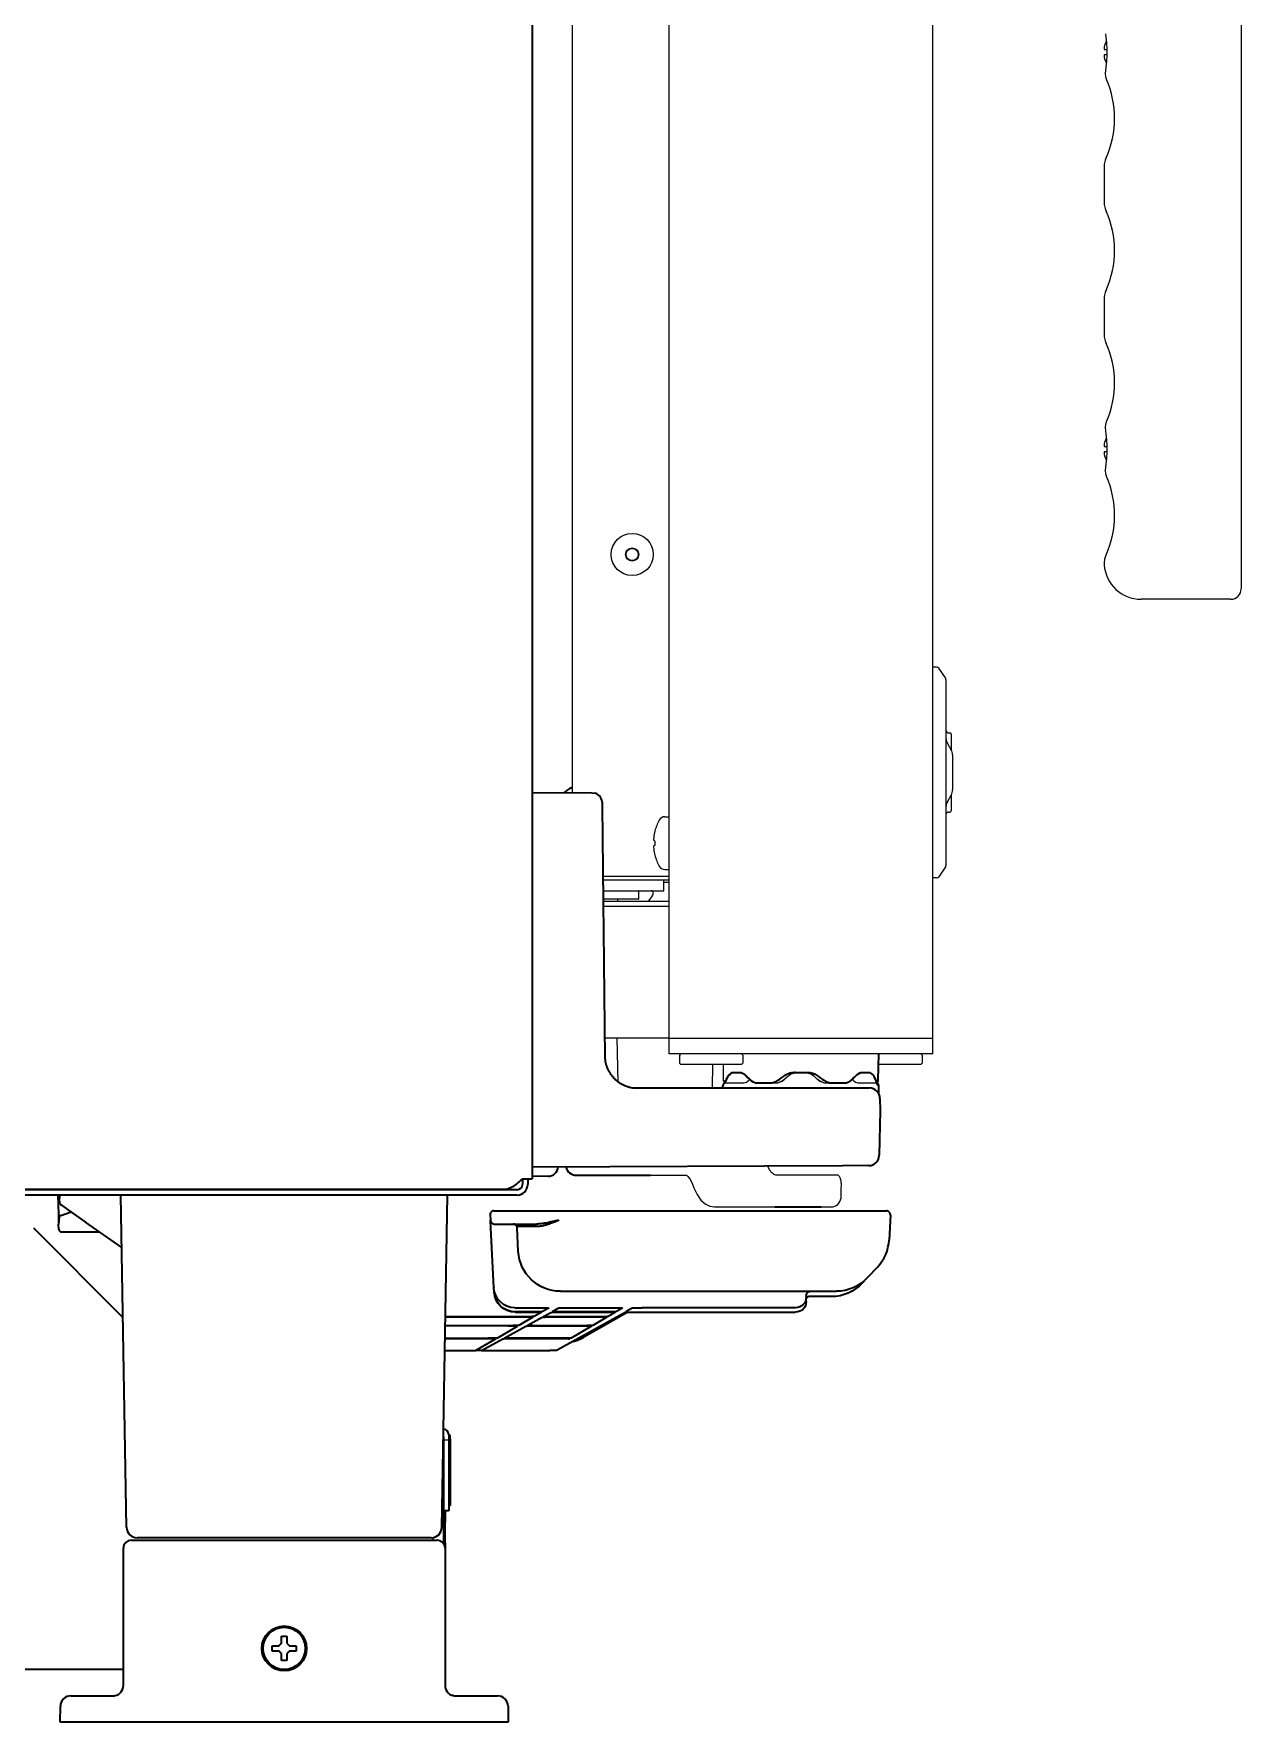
# Model space of a CAD drawing. Extents: x 5997 to 10491, y -672 to 3220.
# Drawn here: x 10261.8 to 10490.8, y 1270.8 to 1591.1 of the extents above; entities that cross this region are included whole.
import ezdxf

# ---------------------------------------------------------------- set-up
doc = ezdxf.new("R2010")
doc.units = 0
doc.header["$LTSCALE"] = 5
doc.layers.get('0').update_dxf_attribs({"linetype": 'CONTINUOUS', "lineweight": 0})
doc.layers.add('1', color=7, linetype='CONTINUOUS', true_color=0xffffff)
doc.layers.add('GEOM', color=7, linetype='CONTINUOUS')

msp = doc.modelspace()

# ---------------------------------------------------------------- linework, layer by layer
at = {"color": 7, "linetype": 'Continuous'}
for p, q in [((10435.27, 1458.48), (10435.52, 1458.48)), ((10435.77, 1458.23), (10435.77, 1455.26)), ((10435.77, 1446.71), (10435.77, 1443.73)), ((10435.27, 1443.48), (10435.52, 1443.48))]:
    msp.add_line(p, q, dxfattribs=at)
for centre, radius, start, end in [((10435.27, 1458.98), 0.5, 180, 270), ((10435.52, 1458.23), 0.25, 0, 90), ((10435.27, 1442.98), 0.5, 90, 180), ((10435.52, 1443.73), 0.25, 270, 0)]:
    msp.add_arc(centre, radius, start, end, dxfattribs=at)
at = {"layer": '1', "color": 7, "linetype": 'Continuous', "lineweight": 35}
for p, q in [((10356.27, 1862.99), (10356.27, 1373.93)), ((10367.63, 1447.03), (10356.27, 1447.13)), ((10368.27, 1447.02), (10367.63, 1447.03)), ((10370.08, 1397.07), (10370.14, 1397.08)), ((10421.94, 1392.57), (10422.02, 1397.58)), ((10394.38, 1394.08), (10395.68, 1394.08)), ((10396.74, 1393.56), (10397.78, 1392.59)), ((10405.96, 1394.08), (10408.58, 1394.08)), ((10418.86, 1394.08), (10420.17, 1394.08)), ((10420.38, 1394.03), (10420.98, 1393.56)), ((10376.2, 1391.13), (10415.31, 1391.13)), ((10399.09, 1392.08), (10401.35, 1392.08)), ((10413.2, 1392.08), (10415.45, 1392.08)), ((10415.31, 1391.13), (10420.26, 1391.13)), ((10416.77, 1392.59), (10416.99, 1392.79)), ((10422.02, 1391.63), (10421.91, 1391.63)), ((10422.02, 1390.22), (10422.02, 1391.63)), ((10422.27, 1386.88), (10422.12, 1378.37)), ((10422.26, 1389.13), (10422.27, 1386.88)), ((10415.18, 1376.38), (10356.27, 1376.13)), ((10359.31, 1374.38), (10356.27, 1374.33)), ((10364.65, 1374.58), (10378.71, 1374.58)), ((10420.13, 1376.4), (10415.18, 1376.38)), ((10353.47, 1370.83), (9534.47, 1370.83)), ((9537.94, 1371.93), (10351.01, 1371.93)), ((10353.47, 1371.83), (9807.78, 1371.83)), ((10266.32, 1370.83), (10266.44, 1367.23)), ((10266.66, 1369.59), (10266.72, 1370.83)), ((10279.37, 1307.79), (10278.27, 1370.83)), ((10337.77, 1371.93), (10337.77, 1371.83)), ((10339.17, 1307.79), (10340.27, 1370.83)), ((10354.47, 1373.93), (10354.47, 1372.83)), ((10354.47, 1373.93), (10356.27, 1373.93)), ((10355.47, 1373.93), (10355.47, 1372.83)), ((10266.92, 1366.97), (10268.85, 1367.62)), ((10266.97, 1368.94), (10268.18, 1368.09)), ((10268.18, 1368.09), (10271.58, 1365.71)), ((10349.06, 1367.83), (10354.31, 1367.83)), ((10354.31, 1367.83), (10416.24, 1367.83)), ((10402.34, 1368.58), (10411.13, 1368.58)), ((10416.24, 1367.83), (10423.48, 1367.83)), ((10278.68, 1347.62), (10261.78, 1364.52)), ((10266.58, 1366.54), (10266.47, 1365.33)), ((10266.47, 1366.53), (10266.5, 1365.61)), ((10266.56, 1364.28), (10266.47, 1365.33)), ((10278.45, 1360.9), (10271.58, 1365.71)), ((10348.31, 1367.04), (10348.37, 1366.04)), ((10348.44, 1364.56), (10348.37, 1366.04)), ((10349.03, 1353.3), (10348.44, 1364.56)), ((10349.12, 1365.33), (10357.09, 1365.33)), ((10353.67, 1360.15), (10353.44, 1364.62)), ((10424.23, 1367.04), (10423.98, 1362.27)), ((10267.06, 1363.83), (10274.27, 1363.83)), ((10353.68, 1360.15), (10353.67, 1360.15)), ((10419.84, 1355.1), (10418.89, 1354.08)), ((10421.83, 1357.22), (10419.84, 1355.1)), ((10349.03, 1353.3), (10349.04, 1353.24)), ((10349.08, 1352.46), (10349.04, 1353.24)), ((10349.08, 1352.46), (10349.08, 1352.4)), ((10361.66, 1352.58), (10414.01, 1352.58)), ((10408.27, 1351.81), (10408.27, 1351.51)), ((10413.05, 1351.56), (10408.84, 1351.56)), ((10413.05, 1351.56), (10413.05, 1351.56)), ((10353.03, 1349.45), (10353.03, 1349.45)), ((10353.03, 1349.45), (10357.68, 1349.45)), ((10356.53, 1348.67), (10353.07, 1348.67)), ((10353.08, 1348.61), (10353.08, 1348.61)), ((10353.08, 1348.61), (10356.24, 1348.61)), ((10356.24, 1348.61), (10356.24, 1348.61)), ((10357.99, 1348.55), (10356.68, 1347.79)), ((10357.68, 1349.45), (10357.68, 1349.45)), ((10359.43, 1349.39), (10358.27, 1348.72)), ((10358.45, 1347.79), (10359.83, 1348.56)), ((10360.13, 1348.72), (10361.36, 1349.4)), ((10374.09, 1348.58), (10361.07, 1341.42)), ((10361.58, 1348.61), (10361.58, 1348.61)), ((10361.58, 1348.61), (10370.26, 1348.61)), ((10370.55, 1348.67), (10361.88, 1348.67)), ((10363.12, 1349.45), (10363.12, 1349.45)), ((10363.12, 1349.45), (10371.7, 1349.45)), ((10374.45, 1348.59), (10366.11, 1343.87)), ((10370.26, 1348.61), (10370.26, 1348.61)), ((10372.01, 1348.55), (10370.7, 1347.79)), ((10371.7, 1349.45), (10371.7, 1349.45)), ((10373.45, 1349.39), (10372.29, 1348.72)), ((10375.39, 1349.4), (10374.15, 1348.72)), ((10375.6, 1348.61), (10375.6, 1348.61)), ((10375.6, 1348.61), (10406.27, 1348.61)), ((10377.14, 1349.45), (10377.14, 1349.45)), ((10406.27, 1349.45), (10377.14, 1349.45)), ((10406.27, 1349.45), (10406.27, 1349.45)), ((10406.27, 1348.61), (10406.27, 1348.61)), ((10408.27, 1351.45), (10408.27, 1351.51)), ((10408.27, 1350.67), (10408.27, 1350.91)), ((10408.27, 1350.61), (10408.27, 1350.67)), ((10352.04, 1346.04), (10339.84, 1346.04)), ((10351.78, 1346), (10339.84, 1346)), ((10352.65, 1347.74), (10339.87, 1347.74)), ((10339.87, 1347.7), (10354.69, 1347.7)), ((10349.68, 1343.7), (10353.53, 1345.95)), ((10351.01, 1343.7), (10355.1, 1345.95)), ((10351.78, 1346), (10351.78, 1346)), ((10353.51, 1345.96), (10353.53, 1345.95)), ((10356.44, 1347.65), (10353.78, 1346.1)), ((10354.69, 1347.7), (10354.69, 1347.7)), ((10355.37, 1346.1), (10358.19, 1347.65)), ((10356.85, 1346), (10356.85, 1346)), ((10356.85, 1346), (10365.8, 1346)), ((10366.06, 1346.04), (10357.12, 1346.04)), ((10359.94, 1347.7), (10359.94, 1347.7)), ((10359.94, 1347.7), (10368.71, 1347.7)), ((10368.96, 1347.74), (10360.19, 1347.74)), ((10367.55, 1345.95), (10363.7, 1343.7)), ((10365.8, 1346), (10365.8, 1346)), ((10367.55, 1345.95), (10367.36, 1345.97)), ((10370.46, 1347.65), (10367.8, 1346.1)), ((10368.71, 1347.7), (10368.71, 1347.7)), ((10370.46, 1347.65), (10370.28, 1347.67)), ((10339.8, 1343.65), (10347.93, 1343.65)), ((10339.8, 1343.6), (10347.66, 1343.6)), ((10349.42, 1343.54), (10345.62, 1341.33)), ((10346.69, 1341.33), (10350.73, 1343.55)), ((10347.66, 1343.6), (10347.66, 1343.6)), ((10352.48, 1343.6), (10352.48, 1343.6)), ((10352.48, 1343.6), (10361.68, 1343.6)), ((10361.95, 1343.65), (10352.76, 1343.65)), ((10361.68, 1343.6), (10361.68, 1343.6)), ((10339.76, 1341.33), (10343.81, 1341.33)), ((10343.81, 1341.33), (10345.55, 1341.33)), ((10345.55, 1341.33), (10345.62, 1341.33)), ((10346.69, 1341.33), (10345.62, 1341.33)), ((10346.69, 1341.33), (10348.39, 1341.33)), ((10348.39, 1341.33), (10357.83, 1341.33)), ((10357.83, 1341.33), (10359.57, 1341.33)), ((10359.57, 1341.33), (10359.64, 1341.33)), ((10360.71, 1341.33), (10359.64, 1341.33)), ((10339.47, 1324.99), (10339.47, 1304.73)), ((10340.47, 1325.41), (10340.47, 1324.41)), ((10340.77, 1325.3), (10340.47, 1325.3)), ((10340.47, 1324.41), (10340.47, 1310.91)), ((10340.77, 1324.55), (10340.77, 1325.3)), ((10340.77, 1324.55), (10340.77, 1314.16)), ((10340.77, 1314.16), (10340.77, 1311.91)), ((10340.47, 1310.91), (10339.47, 1310.91)), ((10339.77, 1310.91), (10339.77, 1308.83)), ((10340.47, 1311.91), (10340.77, 1311.91)), ((10339.47, 1308.83), (10339.77, 1308.83)), ((10339.47, 1308.8), (10339.77, 1308.8)), ((10339.47, 1307.33), (10339.77, 1307.33)), ((10339.77, 1308.83), (10339.77, 1308.8)), ((10339.77, 1307.33), (10339.77, 1308.8)), ((10339.77, 1306.33), (10339.77, 1307.33)), ((10278.77, 1277.83), (10278.77, 1303.83)), ((10280.27, 1305.33), (10282.77, 1305.33)), ((10283.37, 1305.83), (10281.37, 1305.83)), ((10282.77, 1305.33), (10335.77, 1305.33)), ((10335.17, 1305.83), (10283.37, 1305.83)), ((10337.17, 1305.83), (10335.17, 1305.83)), ((10335.77, 1305.33), (10338.27, 1305.33)), ((10339.77, 1306.33), (10339.47, 1306.33)), ((10339.77, 1304.83), (10339.47, 1304.83)), ((10339.77, 1304.83), (10339.77, 1306.33)), ((10339.77, 1304.83), (10339.77, 1303.83)), ((10339.77, 1303.83), (10339.77, 1277.83)), ((10306.97, 1284.83), (10306.97, 1285.33)), ((10306.97, 1284.33), (10306.97, 1284.83)), ((10311.57, 1285.33), (10311.57, 1284.83)), ((10311.57, 1284.83), (10311.57, 1284.33)), ((10278.77, 1280.83), (10016.19, 1280.83)), ((10267.86, 1275.58), (10267.85, 1275.57)), ((10268.83, 1275.83), (10270.83, 1275.83)), ((10270.83, 1275.83), (10277.14, 1275.83)), ((10341.32, 1275.88), (10341.14, 1275.93)), ((10341.4, 1275.83), (10347.72, 1275.83)), ((10347.72, 1275.83), (10349.72, 1275.83)), ((10350.7, 1275.57), (10350.68, 1275.58)), ((10266.77, 1270.83), (10266.83, 1273.86)), ((10351.72, 1273.86), (10351.77, 1270.83)), ((10270.77, 1270.83), (10266.77, 1270.83)), ((10347.77, 1270.83), (10270.77, 1270.83)), ((10351.77, 1270.83), (10347.77, 1270.83))]:
    msp.add_line(p, q, dxfattribs=at)
at = {"layer": '1', "color": 51, "linetype": 'Continuous', "lineweight": 13}
for p, q in [((10339.47, 1324.41), (10340.47, 1324.41)), ((10340.47, 1324.55), (10340.77, 1324.55)), ((10340.77, 1314.16), (10340.47, 1314.16)), ((10337.51, 1305.33), (10337.51, 1305.86))]:
    msp.add_line(p, q, dxfattribs=at)
at = {"layer": '1', "color": 7, "linetype": 'Continuous', "lineweight": 35}
for radius in [4.25, 4]:
    msp.add_circle((10309.27, 1284.83), radius, dxfattribs=at)
for centre, radius, start, end in [((10367.63, 1445.13), 2, 0, 71.3807), ((10392.02, 1391.63), 0.5, 270, 0), ((10393.02, 1391.63), 0.5, 107.707, 180), ((10393.11, 1392.58), 0.5, 181, 242.6743), ((10420.26, 1389.13), 2, 0.25, 90), ((10421.44, 1392.58), 0.5, 297.3257, 359), ((10421.52, 1391.63), 0.5, 0, 72.2929), ((10420.12, 1378.4), 2, 270.25, 359), ((10359.27, 1376.38), 2, 271, 353.3696), ((10364.65, 1376.58), 2, 192.1812, 270), ((10353.47, 1372.83), 1, 270, 0), ((10353.47, 1372.83), 2, 270, 0), ((10267.4, 1369.55), 0.75, 177, 235), ((10349.06, 1367.08), 0.75, 90, 183), ((10423.48, 1367.08), 0.75, 357, 90), ((10267.08, 1366.5), 0.5, 108.4349, 175), ((10349.12, 1366.08), 0.75, 183, 270), ((10352.69, 1364.58), 0.75, 3, 90), ((10267.06, 1364.33), 0.5, 185, 270), ((10415.99, 1362.69), 8, 316.849, 357), ((10408.84, 1351.06), 0.5, 90, 132.3816), ((10339.47, 1325.41), 1, 0, 88.5793), ((10281.37, 1307.83), 2, 181, 270), ((10337.17, 1307.83), 2, 270, 359), ((10280.27, 1303.83), 1.5, 90, 180), ((10338.27, 1303.83), 1.5, 0, 90), ((10268.83, 1273.83), 2, 90, 179), ((10276.77, 1277.83), 2, 270, 0), ((10341.77, 1277.83), 2, 180, 270), ((10349.72, 1273.83), 2, 1, 90)]:
    msp.add_arc(centre, radius, start, end, dxfattribs=at)
msp.add_ellipse((10361.44, 1364.83), major_axis=(-8.01, 0.03), ratio=0.003256, start_param=5.249585, end_param=6.283367, dxfattribs=at)
at = {"layer": '1', "color": 7, "linetype": 'Continuous', "lineweight": 35, "extrusion": (0, 0, -1)}
for centre, major_axis, ratio, start_param, end_param in [((10361.66, 1360.57), (7.99, 0.42), 0.999529, 1.623132, 3.141593), ((10414.01, 1360.57), (-5.84, 5.47), 0.999117, 3.141593, 3.959702), ((10353.03, 1353.45), (-4, 0.11), 0.999858, 4.684159, 6.20262), ((10353.07, 1352.67), (-0.15, 4), 0.99927, 3.178309, 4.69677), ((10353.08, 1352.61), (-4, 0.11), 0.999858, 4.684159, 6.20262), ((10408.97, 1351.81), (-0.7, 0), 0.99953, 0, 1.570796), ((10413.05, 1359.56), (-5.84, 5.47), 0.999117, 3.141593, 3.959702), ((10356.24, 1348.55), (-1.75, 0), 0.030619, 1.570091, 2.571465), ((10356.52, 1348.72), (-1.75, 0), 0.030655, 3.194024, 4.709908), ((10357.68, 1349.4), (-1.75, 0), 0.030619, 1.570091, 2.571465), ((10356.24, 1348.55), (-1.75, 0), 0.030619, 2.571466, 3.193969), ((10357.68, 1349.4), (-1.75, 0), 0.030619, 2.571466, 3.193969), ((10361.58, 1348.55), (1.75, 0), 0.030622, 3.197185, 4.71307), ((10361.88, 1348.72), (1.75, 0), 0.030652, 1.573368, 3.197246), ((10363.11, 1349.4), (1.75, 0), 0.030622, 3.197185, 4.71307), ((10370.26, 1348.55), (-1.75, 0), 0.030619, 1.570091, 2.571465), ((10370.54, 1348.72), (-1.75, 0), 0.030655, 3.194024, 4.709908), ((10371.7, 1349.4), (-1.75, 0), 0.030619, 1.570091, 2.571465), ((10370.26, 1348.55), (-1.75, 0), 0.030619, 2.571466, 3.193969), ((10371.7, 1349.4), (-1.75, 0), 0.030619, 2.571466, 3.193969), ((10375.6, 1348.55), (1.75, 0), 0.030622, 3.197185, 4.71307), ((10377.13, 1349.4), (1.75, 0), 0.030622, 3.197185, 4.71307), ((10406.27, 1351.45), (-2, 0), 0.999783, 3.141593, 4.712389), ((10406.27, 1350.61), (-2, 0), 0.999783, 3.141593, 4.712389), ((10408.97, 1350.91), (-0.7, 0), 0.99953, 0, 0.830864), ((10351.78, 1345.95), (-1.75, 0), 0.030619, 1.570091, 2.972524), ((10352.03, 1346.1), (-1.75, 0), 0.030633, 3.193989, 4.71078), ((10354.69, 1347.65), (-1.75, 0), 0.030619, 1.570091, 2.571465), ((10356.85, 1345.95), (1.75, 0), 0.030622, 3.197185, 4.71307), ((10357.12, 1346.1), (1.75, 0), 0.030633, 1.572406, 3.197207), ((10354.69, 1347.65), (-1.75, 0), 0.030619, 2.571466, 3.193969), ((10359.94, 1347.65), (1.75, 0), 0.030622, 3.197185, 4.71307), ((10360.2, 1347.79), (1.75, 0), 0.030652, 1.573368, 3.197246), ((10365.8, 1345.95), (-1.75, 0), 0.030619, 1.570091, 2.571465), ((10366.05, 1346.1), (-1.75, 0), 0.030633, 3.193989, 4.71078), ((10365.8, 1345.95), (-1.75, 0), 0.030619, 2.571466, 3.193969), ((10368.71, 1347.65), (-1.75, 0), 0.030619, 1.570091, 2.571465), ((10368.95, 1347.79), (-1.75, 0), 0.030655, 3.194024, 4.709908), ((10368.71, 1347.65), (-1.75, 0), 0.030619, 2.571466, 3.193969), ((10347.67, 1343.55), (-1.75, 0), 0.030619, 1.570091, 2.571465), ((10347.93, 1343.7), (-1.75, 0), 0.030655, 3.194024, 4.709908), ((10347.67, 1343.55), (-1.75, 0), 0.030619, 2.571466, 3.193969), ((10352.48, 1343.55), (1.75, 0), 0.030622, 3.197185, 4.71307), ((10352.76, 1343.7), (1.75, 0), 0.030652, 1.573368, 3.197246), ((10361.69, 1343.55), (-1.75, 0), 0.030619, 1.570091, 2.571465), ((10361.95, 1343.7), (-1.75, 0), 0.030655, 3.194024, 4.709908), ((10361.69, 1343.55), (-1.75, 0), 0.030619, 2.571466, 3.193969), ((10360.71, 1342.08), (-0.187, 0.726), 0.998282, 2.89047, 3.393556)]:
    msp.add_ellipse(centre, major_axis=major_axis, ratio=ratio, start_param=start_param, end_param=end_param, dxfattribs=at)
at = {"layer": '1', "color": 7, "linetype": 'Continuous', "lineweight": 35}
msp.add_rational_spline([(10362.35, 1447.14), (10362.68, 1447.45), (10363.05, 1447.73), (10363.44, 1447.97), (10363.87, 1448.17)], [0.529504466475, 0.519219398217, 0.511126526439, 0.505225851143, 0.501517372327], degree=4, dxfattribs=at)
for points, degree in [([(10370.14, 1397.08), (10369.89, 1421.12), (10369.63, 1445.16)], 2), ([(10393.42, 1393.37), (10393.19, 1392.95), (10393.01, 1392.52), (10392.87, 1392.1)], 3), ([(10402.91, 1392.59), (10403.37, 1392.91), (10403.84, 1393.24), (10404.31, 1393.56)], 3), ([(10406.18, 1394.08), (10406.1, 1394.08), (10406.03, 1394.08), (10405.96, 1394.08)], 3), ([(10410.24, 1393.56), (10410.71, 1393.24), (10411.18, 1392.91), (10411.63, 1392.59)], 3), ([(10416.99, 1392.79), (10417.27, 1393.05), (10417.54, 1393.31), (10417.8, 1393.56)], 3), ([(10421.72, 1391.97), (10421.57, 1392.43), (10421.38, 1392.9), (10421.13, 1393.37)], 3), ([(10308.27, 1284.33), (10308.22, 1284.33), (10308.11, 1284.33), (10307.95, 1284.33), (10307.79, 1284.33), (10307.63, 1284.33), (10307.48, 1284.33), (10307.33, 1284.33), (10307.16, 1284.33), (10307.04, 1284.33), (10306.97, 1284.33)], 3), ([(10308.27, 1285.33), (10308.3, 1285.35), (10308.34, 1285.4), (10308.42, 1285.47), (10308.49, 1285.54), (10308.56, 1285.61), (10308.63, 1285.68), (10308.7, 1285.75), (10308.75, 1285.8), (10308.77, 1285.83)], 3), ([(10308.77, 1283.83), (10308.75, 1283.85), (10308.7, 1283.9), (10308.62, 1283.98), (10308.55, 1284.05), (10308.48, 1284.12), (10308.41, 1284.19), (10308.34, 1284.26), (10308.3, 1284.3), (10308.27, 1284.33)], 3), ([(10308.77, 1285.83), (10308.77, 1285.88), (10308.77, 1285.99), (10308.77, 1286.15), (10308.77, 1286.31), (10308.77, 1286.46), (10308.77, 1286.62), (10308.77, 1286.77), (10308.77, 1286.94), (10308.77, 1287.06), (10308.77, 1287.13)], 3), ([(10308.77, 1287.13), (10308.94, 1287.13), (10309.27, 1287.13), (10309.61, 1287.13), (10309.77, 1287.13)], 3), ([(10309.77, 1285.83), (10309.8, 1285.8), (10309.85, 1285.75), (10309.92, 1285.68), (10310, 1285.6), (10310.07, 1285.53), (10310.13, 1285.46), (10310.2, 1285.4), (10310.25, 1285.35), (10310.27, 1285.33)], 3), ([(10310.27, 1284.33), (10310.25, 1284.3), (10310.2, 1284.25), (10310.13, 1284.18), (10310.06, 1284.11), (10309.99, 1284.04), (10309.92, 1283.97), (10309.84, 1283.9), (10309.8, 1283.85), (10309.77, 1283.83)], 3), ([(10310.27, 1285.33), (10310.33, 1285.33), (10310.44, 1285.33), (10310.6, 1285.33), (10310.76, 1285.33), (10310.91, 1285.33), (10311.06, 1285.33), (10311.22, 1285.33), (10311.39, 1285.33), (10311.51, 1285.33), (10311.57, 1285.33)], 3), ([(10309.77, 1282.53), (10309.61, 1282.53), (10309.27, 1282.53), (10308.94, 1282.53), (10308.77, 1282.53)], 3), ([(10309.77, 1283.83), (10309.77, 1283.77), (10309.77, 1283.66), (10309.77, 1283.5), (10309.77, 1283.34), (10309.77, 1283.19), (10309.77, 1283.04), (10309.77, 1282.88), (10309.77, 1282.71), (10309.77, 1282.59), (10309.77, 1282.53)], 3)]:
    msp.add_open_spline(points, degree=degree, dxfattribs=at)
for points, knots in [([(10370.08, 1397.07), (10370.08, 1396.87), (10370.1, 1396.68), (10370.14, 1396.28), (10370.18, 1396.09), (10370.23, 1395.85), (10370.24, 1395.8), (10370.27, 1395.71), (10370.31, 1395.56), (10370.35, 1395.42), (10370.44, 1395.14), (10370.51, 1394.96), (10370.67, 1394.61), (10370.76, 1394.43), (10370.91, 1394.17), (10370.96, 1394.09), (10371.04, 1393.97), (10371.07, 1393.92), (10371.12, 1393.84), (10371.15, 1393.8), (10371.29, 1393.6), (10371.41, 1393.44), (10371.66, 1393.15), (10371.8, 1393), (10372.08, 1392.73), (10372.22, 1392.6), (10372.42, 1392.45), (10372.46, 1392.41), (10372.53, 1392.35), (10372.65, 1392.27), (10372.77, 1392.18), (10373.02, 1392.02), (10373.36, 1391.82), (10373.71, 1391.66), (10373.98, 1391.54), (10374.08, 1391.51), (10374.22, 1391.46), (10374.26, 1391.44), (10374.36, 1391.41), (10374.41, 1391.4), (10374.64, 1391.33), (10375.02, 1391.23), (10375.41, 1391.17), (10375.8, 1391.14), (10376, 1391.13), (10376.2, 1391.13)], [0, 0, 0, 0, 0.0625, 0.0625, 0.125, 0.125, 0.140625, 0.140625, 0.15625, 0.1875, 0.1875, 0.25, 0.25, 0.3125, 0.3125, 0.34375, 0.34375, 0.359375, 0.359375, 0.375, 0.375, 0.4375, 0.4375, 0.5, 0.5, 0.5625, 0.5625, 0.578125, 0.578125, 0.59375, 0.625, 0.625, 0.6875, 0.75, 0.75, 0.78125, 0.78125, 0.796875, 0.796875, 0.8125, 0.8125, 0.875, 0.9375, 0.9375, 1, 1, 1, 1]), ([(10393.74, 1393.63), (10393.71, 1393.63), (10393.68, 1393.62), (10393.64, 1393.6), (10393.62, 1393.6), (10393.6, 1393.58), (10393.58, 1393.57), (10393.54, 1393.54), (10393.51, 1393.51), (10393.48, 1393.46), (10393.46, 1393.45), (10393.44, 1393.41), (10393.43, 1393.39), (10393.42, 1393.37)], [0, 0, 0, 0, 0.25, 0.25, 0.375, 0.375, 0.5, 0.5, 0.75, 0.75, 0.875, 0.875, 1, 1, 1, 1]), ([(10393.74, 1393.63), (10393.79, 1393.59), (10393.8, 1393.61), (10393.81, 1393.65), (10393.84, 1393.7), (10393.87, 1393.75), (10393.93, 1393.85), (10393.98, 1393.9), (10394.04, 1393.96), (10394.05, 1393.97), (10394.08, 1393.99), (10394.09, 1393.99), (10394.13, 1394.02), (10394.16, 1394.03), (10394.25, 1394.07), (10394.31, 1394.08), (10394.38, 1394.08)], [0, 0, 0, 0, 0.0625, 0.0625, 0.125, 0.25, 0.25, 0.5, 0.5, 0.5625, 0.5625, 0.625, 0.625, 0.75, 0.75, 1, 1, 1, 1]), ([(10395.68, 1394.08), (10395.73, 1394.08), (10395.77, 1394.07), (10395.86, 1394.06), (10395.9, 1394.05), (10396.03, 1394.02), (10396.12, 1393.99), (10396.23, 1393.94), (10396.25, 1393.92), (10396.3, 1393.9), (10396.37, 1393.86), (10396.44, 1393.82), (10396.57, 1393.72), (10396.66, 1393.65), (10396.74, 1393.56)], [0, 0, 0, 0, 0.125, 0.125, 0.25, 0.25, 0.5, 0.5, 0.5625, 0.5625, 0.625, 0.75, 0.75, 1, 1, 1, 1]), ([(10404.31, 1393.56), (10404.37, 1393.61), (10404.43, 1393.65), (10404.52, 1393.7), (10404.56, 1393.72), (10404.62, 1393.75), (10404.65, 1393.77), (10404.82, 1393.85), (10404.95, 1393.9), (10405.16, 1393.97), (10405.23, 1393.99), (10405.34, 1394.01), (10405.38, 1394.02), (10405.45, 1394.03), (10405.48, 1394.04), (10405.67, 1394.07), (10405.81, 1394.08), (10405.96, 1394.08)], [0, 0, 0, 0, 0.125, 0.125, 0.1875, 0.1875, 0.25, 0.25, 0.5, 0.5, 0.625, 0.625, 0.6875, 0.6875, 0.75, 0.75, 1, 1, 1, 1]), ([(10408.58, 1394.08), (10408.66, 1394.08), (10408.73, 1394.07), (10408.88, 1394.06), (10408.95, 1394.05), (10409.17, 1394.02), (10409.31, 1393.99), (10409.49, 1393.94), (10409.52, 1393.92), (10409.59, 1393.9), (10409.7, 1393.86), (10409.8, 1393.82), (10409.99, 1393.72), (10410.12, 1393.65), (10410.24, 1393.56)], [0, 0, 0, 0, 0.125, 0.125, 0.25, 0.25, 0.5, 0.5, 0.5625, 0.5625, 0.625, 0.75, 0.75, 1, 1, 1, 1]), ([(10417.8, 1393.56), (10417.85, 1393.61), (10417.89, 1393.65), (10417.98, 1393.72), (10418.02, 1393.75), (10418.16, 1393.85), (10418.25, 1393.9), (10418.36, 1393.96), (10418.38, 1393.97), (10418.43, 1393.99), (10418.49, 1394.01), (10418.56, 1394.03), (10418.69, 1394.07), (10418.78, 1394.08), (10418.86, 1394.08)], [0, 0, 0, 0, 0.125, 0.125, 0.25, 0.25, 0.5, 0.5, 0.5625, 0.5625, 0.625, 0.75, 0.75, 1, 1, 1, 1]), ([(10420.17, 1394.08), (10420.2, 1394.08), (10420.23, 1394.07), (10420.3, 1394.06), (10420.33, 1394.05), (10420.36, 1394.04), (10420.37, 1394.04), (10420.38, 1394.03)], [0, 0, 0, 0, 0.428218, 0.428218, 0.856437, 0.856437, 1, 1, 1, 1]), ([(10421.13, 1393.37), (10421.11, 1393.41), (10421.08, 1393.45), (10421.04, 1393.5), (10421.03, 1393.51), (10421.01, 1393.54), (10420.99, 1393.55), (10420.98, 1393.56)], [0, 0, 0, 0, 0.25, 0.25, 0.375, 0.375, 0.4990413, 0.4990413, 0.4990413, 0.4990413]), ([(10397.78, 1392.59), (10397.87, 1392.5), (10397.97, 1392.43), (10398.18, 1392.3), (10398.28, 1392.25), (10398.42, 1392.2), (10398.45, 1392.19), (10398.51, 1392.17), (10398.54, 1392.16), (10398.62, 1392.13), (10398.68, 1392.12), (10398.86, 1392.09), (10398.97, 1392.08), (10399.09, 1392.08)], [0, 0, 0, 0, 0.25, 0.25, 0.5, 0.5, 0.5625, 0.5625, 0.625, 0.625, 0.75, 0.75, 1, 1, 1, 1]), ([(10401.35, 1392.08), (10401.49, 1392.08), (10401.62, 1392.09), (10401.89, 1392.13), (10402.03, 1392.16), (10402.19, 1392.22), (10402.23, 1392.23), (10402.29, 1392.25), (10402.33, 1392.27), (10402.42, 1392.31), (10402.49, 1392.34), (10402.68, 1392.43), (10402.8, 1392.51), (10402.91, 1392.59)], [0, 0, 0, 0, 0.25, 0.25, 0.5, 0.5, 0.5625, 0.5625, 0.625, 0.625, 0.75, 0.75, 1, 1, 1, 1]), ([(10411.63, 1392.59), (10411.75, 1392.5), (10411.87, 1392.43), (10412.12, 1392.3), (10412.25, 1392.25), (10412.42, 1392.2), (10412.45, 1392.19), (10412.52, 1392.17), (10412.55, 1392.16), (10412.65, 1392.13), (10412.72, 1392.12), (10412.92, 1392.09), (10413.06, 1392.08), (10413.2, 1392.08)], [0, 0, 0, 0, 0.25, 0.25, 0.5, 0.5, 0.5625, 0.5625, 0.625, 0.625, 0.75, 0.75, 1, 1, 1, 1]), ([(10415.45, 1392.08), (10415.46, 1392.08), (10415.46, 1392.08), (10415.47, 1392.08), (10415.48, 1392.08), (10415.5, 1392.08), (10415.56, 1392.08), (10415.66, 1392.09), (10415.81, 1392.11), (10415.92, 1392.13), (10416.04, 1392.17), (10416.09, 1392.19), (10416.26, 1392.25), (10416.37, 1392.3), (10416.5, 1392.38), (10416.52, 1392.4), (10416.57, 1392.43), (10416.65, 1392.49), (10416.72, 1392.55), (10416.77, 1392.59)], [0, 0, 0, 0, 0.007812, 0.007812, 0.015625, 0.03125, 0.0625, 0.125, 0.25, 0.375, 0.375, 0.5, 0.5, 0.75, 0.75, 0.8125, 0.8125, 0.875, 1, 1, 1, 1]), ([(10421.91, 1391.63), (10421.9, 1391.63), (10421.88, 1391.63), (10421.86, 1391.66), (10421.85, 1391.66), (10421.84, 1391.68), (10421.84, 1391.69), (10421.83, 1391.7), (10421.82, 1391.71), (10421.8, 1391.74), (10421.79, 1391.78), (10421.75, 1391.86), (10421.74, 1391.91), (10421.72, 1391.97)], [0, 0, 0, 0, 0.25, 0.25, 0.375, 0.375, 0.4375, 0.4375, 0.5, 0.5, 0.75, 0.75, 1, 1, 1, 1]), ([(10422.06, 1390.01), (10422.06, 1390.01), (10422.06, 1390.01), (10422.05, 1390.04), (10422.04, 1390.08), (10422.02, 1390.14), (10422.02, 1390.19), (10422.02, 1390.22)], [0, 0, 0, 0, 0.341328, 0.51468, 0.646682, 0.789012, 1, 1, 1, 1]), ([(10338.3, 1371.88), (10338.28, 1371.88), (10338.27, 1371.88), (10338.1, 1371.84), (10337.94, 1371.83), (10337.77, 1371.83)], [0, 0, 0, 0, 0.067474, 0.067474, 1, 1, 1, 1]), ([(10351.01, 1371.93), (10351.15, 1371.93), (10351.3, 1371.94), (10351.51, 1371.98), (10351.58, 1371.99), (10351.69, 1372.02), (10351.73, 1372.03), (10351.8, 1372.05), (10351.84, 1372.07), (10352.02, 1372.13), (10352.16, 1372.19), (10352.45, 1372.34), (10352.6, 1372.42), (10352.89, 1372.61), (10353.03, 1372.71), (10353.32, 1372.92), (10353.46, 1373.04), (10353.68, 1373.22), (10353.75, 1373.28), (10353.84, 1373.36), (10353.86, 1373.38), (10353.9, 1373.41), (10353.95, 1373.46), (10354, 1373.5), (10354.19, 1373.67), (10354.33, 1373.8), (10354.47, 1373.93)], [0, 0, 0, 0, 0.125, 0.125, 0.1875, 0.1875, 0.21875, 0.21875, 0.25, 0.25, 0.375, 0.375, 0.5, 0.5, 0.625, 0.625, 0.75, 0.75, 0.8125, 0.8125, 0.828125, 0.828125, 0.84375, 0.875, 0.875, 1, 1, 1, 1]), ([(10266.44, 1367.23), (10266.44, 1367.17), (10266.45, 1367.11), (10266.45, 1367.02), (10266.45, 1366.99), (10266.45, 1366.93), (10266.45, 1366.9), (10266.45, 1366.84), (10266.46, 1366.82), (10266.46, 1366.76), (10266.46, 1366.73), (10266.46, 1366.67), (10266.46, 1366.65), (10266.46, 1366.59), (10266.46, 1366.56), (10266.47, 1366.53)], [0, 0, 0, 0, 0.25, 0.25, 0.375, 0.375, 0.5, 0.5, 0.625, 0.625, 0.75, 0.75, 0.875, 0.875, 1, 1, 1, 1]), ([(10357.59, 1365.34), (10357.57, 1365.34), (10357.44, 1365.33), (10357.27, 1365.33), (10357.12, 1365.33), (10357.09, 1365.33)], [0, 0, 0, 0, 0.092057, 0.806972, 1, 1, 1, 1]), ([(10361.36, 1366.04), (10361.34, 1366.03), (10361.31, 1366.02), (10361.27, 1366), (10361.22, 1365.98), (10361.18, 1365.96), (10361.14, 1365.95), (10361.1, 1365.93), (10361.06, 1365.92), (10361.02, 1365.9), (10360.99, 1365.89), (10360.95, 1365.87), (10360.92, 1365.86), (10360.89, 1365.85), (10360.86, 1365.83), (10360.83, 1365.82), (10360.8, 1365.81), (10360.78, 1365.8), (10360.75, 1365.79), (10360.68, 1365.76), (10360.56, 1365.71), (10360.4, 1365.65), (10360.25, 1365.59), (10360.06, 1365.52), (10359.81, 1365.43), (10359.52, 1365.32), (10359.25, 1365.23), (10358.99, 1365.15), (10358.75, 1365.08), (10358.51, 1365.02), (10358.28, 1364.97), (10358.12, 1364.94), (10358.01, 1364.92), (10357.95, 1364.91), (10357.89, 1364.9), (10357.83, 1364.89), (10357.77, 1364.89), (10357.71, 1364.88), (10357.66, 1364.88), (10357.6, 1364.87), (10357.55, 1364.87), (10357.5, 1364.87), (10357.44, 1364.86), (10357.39, 1364.86), (10357.36, 1364.86), (10357.34, 1364.86)], [0, 0, 0, 0, 0.011271, 0.022225, 0.032862, 0.043181, 0.053184, 0.062868, 0.072236, 0.081287, 0.09002, 0.098436, 0.106535, 0.114316, 0.121781, 0.128928, 0.135757, 0.14227, 0.148465, 0.154344, 0.195284, 0.234004, 0.270504, 0.304785, 0.380497, 0.451757, 0.518584, 0.581002, 0.643022, 0.702356, 0.759046, 0.813141, 0.828535, 0.843753, 0.858796, 0.873666, 0.888364, 0.902893, 0.917253, 0.931448, 0.945478, 0.959346, 0.973055, 0.986605, 1, 1, 1, 1]), ([(10361.36, 1366.04), (10361.14, 1365.99), (10360.71, 1365.89), (10360.09, 1365.75), (10359.49, 1365.62), (10358.93, 1365.52), (10358.42, 1365.43), (10357.98, 1365.38), (10357.71, 1365.35), (10357.59, 1365.34)], [0, 0, 0, 0, 0.169989, 0.335943, 0.494273, 0.642231, 0.778573, 0.901906, 1, 1, 1, 1]), ([(10355.36, 1347.74), (10354.91, 1347.74), (10354.46, 1347.74), (10353.78, 1347.74), (10353.56, 1347.74), (10353.1, 1347.74), (10352.88, 1347.74), (10352.65, 1347.74)], [0, 0, 0, 0, 0.5, 0.5, 0.75, 0.75, 1, 1, 1, 1]), ([(10356.68, 1347.79), (10356.68, 1347.79), (10356.67, 1347.78), (10356.66, 1347.78), (10356.65, 1347.78), (10356.63, 1347.78), (10356.6, 1347.77), (10356.55, 1347.77), (10356.53, 1347.77), (10356.5, 1347.77), (10356.49, 1347.77), (10356.47, 1347.77), (10356.46, 1347.76), (10356.4, 1347.76), (10356.35, 1347.76), (10356.28, 1347.76), (10356.26, 1347.76), (10356.23, 1347.76), (10356.18, 1347.75), (10356.1, 1347.75), (10356.02, 1347.75), (10355.97, 1347.75), (10355.95, 1347.75), (10355.91, 1347.75), (10355.89, 1347.75), (10355.79, 1347.75), (10355.71, 1347.75), (10355.58, 1347.74), (10355.54, 1347.74), (10355.47, 1347.74), (10355.45, 1347.74), (10355.41, 1347.74), (10355.38, 1347.74), (10355.36, 1347.74)], [0, 0, 0, 0, 0.0625, 0.0625, 0.125, 0.125, 0.25, 0.25, 0.3125, 0.3125, 0.34375, 0.34375, 0.375, 0.375, 0.5, 0.5, 0.53125, 0.53125, 0.5625, 0.625, 0.6875, 0.6875, 0.71875, 0.71875, 0.75, 0.75, 0.875, 0.875, 0.9375, 0.9375, 0.96875, 0.96875, 1, 1, 1, 1]), ([(10364.09, 1343.06), (10364.13, 1343.07), (10364.16, 1343.08), (10364.54, 1343.18), (10364.86, 1343.29), (10365.5, 1343.55), (10365.81, 1343.7), (10366.11, 1343.87)], [0, 0, 0, 0, 0.054429, 0.054429, 0.527215, 0.527215, 1, 1, 1, 1]), ([(10364.09, 1343.06), (10364.09, 1343.06), (10364.11, 1343.07), (10364.15, 1343.08), (10364.2, 1343.09), (10364.25, 1343.1), (10364.29, 1343.11), (10364.33, 1343.13), (10364.38, 1343.14), (10364.42, 1343.15), (10364.47, 1343.17), (10364.52, 1343.18), (10364.57, 1343.2), (10364.62, 1343.21), (10364.67, 1343.23), (10364.72, 1343.25), (10364.77, 1343.26), (10364.83, 1343.28), (10364.88, 1343.3), (10364.94, 1343.32), (10364.99, 1343.34), (10365.05, 1343.37), (10365.11, 1343.39), (10365.17, 1343.41), (10365.23, 1343.44), (10365.3, 1343.47), (10365.36, 1343.49), (10365.42, 1343.52), (10365.49, 1343.55), (10365.55, 1343.58), (10365.62, 1343.61), (10365.69, 1343.64), (10365.76, 1343.68), (10365.83, 1343.71), (10365.9, 1343.75), (10365.97, 1343.79), (10366.04, 1343.83), (10366.09, 1343.85), (10366.11, 1343.87)], [0, 0, 0, 0, 0.001156, 0.027139, 0.053246, 0.072708, 0.092746, 0.113362, 0.134553, 0.156322, 0.178667, 0.201589, 0.225088, 0.249163, 0.273816, 0.299044, 0.32485, 0.351232, 0.378191, 0.405727, 0.43384, 0.462529, 0.491795, 0.521638, 0.552058, 0.583054, 0.614628, 0.646778, 0.679505, 0.712808, 0.746688, 0.781146, 0.816179, 0.85179, 0.887977, 0.924742, 0.962082, 1, 1, 1, 1]), ([(10306.97, 1285.33), (10307.18, 1285.33), (10307.39, 1285.33), (10307.71, 1285.33), (10307.82, 1285.33), (10308.04, 1285.33), (10308.16, 1285.33), (10308.27, 1285.33)], [0, 0, 0, 0, 0.5, 0.5, 0.75, 0.75, 1, 1, 1, 1]), ([(10309.77, 1287.13), (10309.77, 1286.92), (10309.77, 1286.71), (10309.77, 1286.39), (10309.77, 1286.28), (10309.77, 1286.05), (10309.77, 1285.94), (10309.77, 1285.83)], [0, 0, 0, 0, 0.5, 0.5, 0.75, 0.75, 1, 1, 1, 1]), ([(10311.57, 1284.33), (10311.37, 1284.33), (10311.16, 1284.33), (10310.84, 1284.33), (10310.73, 1284.33), (10310.5, 1284.33), (10310.39, 1284.33), (10310.27, 1284.33)], [0, 0, 0, 0, 0.5, 0.5, 0.75, 0.75, 1, 1, 1, 1]), ([(10308.77, 1282.53), (10308.77, 1282.73), (10308.77, 1282.94), (10308.77, 1283.26), (10308.77, 1283.37), (10308.77, 1283.6), (10308.77, 1283.71), (10308.77, 1283.83)], [0, 0, 0, 0, 0.5, 0.5, 0.75, 0.75, 1, 1, 1, 1])]:
    msp.add_open_spline(points, degree=3, knots=knots, dxfattribs=at)
at = {"layer": 'GEOM', "color": 7, "linetype": 'Continuous'}
for p, q in [((10382.27, 1400.58), (10382.27, 1917.08)), ((10432.27, 1400.58), (10432.27, 1917.08)), ((10363.87, 1885.08), (10363.87, 1447.06)), ((10490.77, 1659.31), (10490.77, 1485.83)), ((10465.03, 1591.1), (10465.03, 1591.1)), ((10465.19, 1589.68), (10465.18, 1589.67)), ((10465.19, 1589.68), (10465.18, 1589.67)), ((10464.78, 1588.13), (10465.27, 1588.13)), ((10465.27, 1587.13), (10464.78, 1587.13)), ((10465.18, 1585.58), (10465.19, 1585.57)), ((10465.18, 1585.58), (10465.19, 1585.57)), ((10465.27, 1588.13), (10465.27, 1587.63)), ((10465.03, 1584.15), (10465.03, 1584.15)), ((10465.14, 1582.62), (10465.18, 1582.48)), ((10465.18, 1582.5), (10465.18, 1582.48)), ((10465.21, 1582.42), (10465.18, 1582.48)), ((10464.77, 1565.91), (10464.77, 1559.14)), ((10464.77, 1540.81), (10464.77, 1534.04)), ((10465.03, 1515.8), (10465.03, 1515.8)), ((10465.15, 1517.38), (10465.14, 1517.33)), ((10465.18, 1517.45), (10465.15, 1517.38)), ((10465.21, 1517.53), (10465.18, 1517.47)), ((10465.18, 1517.47), (10465.18, 1517.44)), ((10464.78, 1512.83), (10465.27, 1512.83)), ((10465.27, 1511.83), (10464.78, 1511.83)), ((10465.19, 1514.38), (10465.18, 1514.37)), ((10465.19, 1514.38), (10465.18, 1514.37)), ((10465.27, 1512.83), (10465.27, 1512.33)), ((10465.03, 1508.85), (10465.03, 1508.85)), ((10465.18, 1510.28), (10465.19, 1510.27)), ((10465.18, 1510.28), (10465.19, 1510.27)), ((10465.14, 1507.32), (10465.18, 1507.18)), ((10465.18, 1507.2), (10465.18, 1507.18)), ((10465.21, 1507.12), (10465.18, 1507.18)), ((10488.77, 1483.83), (10471.77, 1483.83)), ((10432.27, 1430.98), (10432.27, 1470.98)), ((10433.01, 1470.98), (10432.27, 1470.98)), ((10434.69, 1468.91), (10433.42, 1470.77)), ((10434.77, 1468.63), (10434.77, 1433.34)), ((10435.75, 1455.3), (10435.04, 1456.54)), ((10436.02, 1454.3), (10436.02, 1447.67)), ((10435.04, 1445.43), (10435.75, 1446.67)), ((10381.48, 1442.58), (10382.27, 1442.58)), ((10379.57, 1439.88), (10379.58, 1439.88)), ((10379.33, 1437), (10379.31, 1436.98)), ((10379.58, 1435.28), (10379.57, 1435.28)), ((10381.48, 1432.58), (10382.27, 1432.58)), ((10434.69, 1433.06), (10433.42, 1431.2)), ((10369.78, 1431.33), (10382.27, 1431.33)), ((10382.27, 1430.53), (10369.79, 1430.53)), ((10369.81, 1428.53), (10381.27, 1428.53)), ((10376.52, 1427.03), (10376.52, 1428.43)), ((10381.27, 1428.53), (10381.27, 1430.53)), ((10382.27, 1430.08), (10381.27, 1430.08)), ((10433.01, 1430.98), (10432.27, 1430.98)), ((10376.42, 1426.93), (10369.83, 1426.93)), ((10369.83, 1426.58), (10382.27, 1426.58)), ((10382.27, 1425.58), (10369.84, 1425.58)), ((10372.52, 1426.58), (10372.52, 1426.93)), ((10379.27, 1427.93), (10379.27, 1428.13)), ((10382.27, 1400.58), (10370.1, 1400.58)), ((10372.6, 1392.3), (10372.42, 1400.56)), ((10382.27, 1400.58), (10432.27, 1400.58)), ((10382.27, 1397.58), (10382.27, 1400.58)), ((10432.27, 1397.58), (10432.27, 1400.58)), ((10432.27, 1397.58), (10382.27, 1397.58)), ((10384.4, 1397.45), (10384.27, 1397.33)), ((10384.27, 1397.33), (10384.27, 1395.83)), ((10396.02, 1397.58), (10396.27, 1397.33)), ((10396.27, 1397.33), (10396.27, 1395.83)), ((10421.94, 1392.57), (10422.02, 1397.58)), ((10430.02, 1397.58), (10430.27, 1397.33)), ((10430.27, 1397.33), (10430.27, 1395.83)), ((10384.52, 1395.58), (10384.27, 1395.83)), ((10396.02, 1395.58), (10384.52, 1395.58)), ((10390.53, 1391.13), (10390.58, 1395.58)), ((10392.61, 1392.57), (10392.56, 1395.58)), ((10394.38, 1394.08), (10395.69, 1394.08)), ((10396.02, 1395.58), (10396.27, 1395.83)), ((10404.37, 1392.99), (10404.78, 1393.36)), ((10404.78, 1393.36), (10405.3, 1393.74)), ((10404.78, 1393.36), (10405.29, 1393.73)), ((10405.29, 1393.73), (10406.06, 1394.01)), ((10405.3, 1393.74), (10406.08, 1394.02)), ((10406.08, 1394.02), (10406.67, 1394.08)), ((10406.67, 1394.08), (10407.87, 1394.08)), ((10407.87, 1394.08), (10408.47, 1394.02)), ((10409.77, 1393.36), (10410.18, 1392.99)), ((10418.86, 1394.08), (10420.17, 1394.08)), ((10430.02, 1395.58), (10421.99, 1395.58)), ((10430.02, 1395.58), (10430.27, 1395.83)), ((10393.11, 1392.08), (10396.26, 1392.08)), ((10396.28, 1392.08), (10396.26, 1392.08)), ((10399.09, 1392.08), (10402.29, 1392.08)), ((10402.88, 1392.14), (10403.69, 1392.45)), ((10403.69, 1392.45), (10404.21, 1392.85)), ((10404.21, 1392.85), (10404.37, 1392.99)), ((10410.1, 1393.06), (10410.18, 1392.99)), ((10410.18, 1392.99), (10410.33, 1392.85)), ((10410.33, 1392.85), (10410.84, 1392.47)), ((10410.84, 1392.47), (10411.65, 1392.14)), ((10411.65, 1392.14), (10412.26, 1392.08)), ((10412.26, 1392.08), (10415.45, 1392.08)), ((10418.04, 1392.1), (10418.27, 1392.08)), ((10418.27, 1392.08), (10418.29, 1392.08)), ((10418.29, 1392.08), (10421.44, 1392.08)), ((10374.96, 1374.58), (10385.59, 1374.58)), ((10386.91, 1372.36), (10386.97, 1372.22)), ((10390.9, 1368.58), (10413.05, 1368.58))]:
    msp.add_line(p, q, dxfattribs=at)
for points in [[(10465.03, 1591.1), (10465.12, 1590.44), (10465.22, 1589.39), (10465.27, 1588.24), (10465.27, 1587.05), (10465.22, 1585.89), (10465.12, 1584.84), (10465.03, 1584.15)], [(10465.12, 1590.43), (10465.12, 1590.41), (10465.16, 1589.94)], [(10465.03, 1584.15), (10464.99, 1583.58), (10465.06, 1582.93), (10465.14, 1582.62)], [(10465.06, 1582.92), (10465.06, 1582.91), (10465.14, 1582.62)], [(10465.14, 1567.58), (10464.96, 1567.13), (10464.8, 1566.37), (10464.77, 1565.91)], [(10464.77, 1559.14), (10464.8, 1558.69), (10464.96, 1557.93), (10465.14, 1557.47)], [(10465.14, 1542.48), (10464.96, 1542.03), (10464.8, 1541.27), (10464.77, 1540.81)], [(10464.77, 1534.04), (10464.8, 1533.59), (10464.96, 1532.83), (10465.14, 1532.37)], [(10465.14, 1517.33), (10465.06, 1517.04), (10464.99, 1516.4), (10465.03, 1515.8)], [(10465.03, 1515.8), (10465.12, 1515.14), (10465.22, 1514.09), (10465.27, 1512.94), (10465.27, 1511.75), (10465.22, 1510.59), (10465.12, 1509.54), (10465.03, 1508.85)], [(10465.12, 1515.13), (10465.12, 1515.11), (10465.16, 1514.64)], [(10465.03, 1508.85), (10464.99, 1508.28), (10465.06, 1507.63), (10465.14, 1507.32)], [(10465.06, 1507.62), (10465.06, 1507.61), (10465.14, 1507.32)], [(10395.69, 1394.08), (10395.95, 1394.03), (10396.31, 1393.85), (10396.58, 1393.62)], [(10396.58, 1393.62), (10396.88, 1393.33), (10397.33, 1392.92), (10397.66, 1392.63)], [(10408.48, 1394.01), (10409.26, 1393.73), (10409.77, 1393.36)], [(10416.89, 1392.63), (10417.21, 1392.91), (10417.65, 1393.32), (10417.96, 1393.62)], [(10417.96, 1393.62), (10418.23, 1393.84), (10418.59, 1394.03), (10418.86, 1394.08)], [(10396.28, 1392.08), (10396.51, 1392.1), (10396.93, 1392.23), (10397.27, 1392.47), (10397.52, 1392.76)], [(10397.66, 1392.63), (10397.99, 1392.38), (10398.54, 1392.15), (10399.09, 1392.08)], [(10402.29, 1392.08), (10402.89, 1392.14), (10403.71, 1392.47), (10404.21, 1392.85)], [(10410.33, 1392.85), (10410.86, 1392.45), (10411.68, 1392.14), (10412.26, 1392.08)], [(10415.45, 1392.08), (10416, 1392.15), (10416.54, 1392.37), (10416.89, 1392.63)], [(10417.03, 1392.76), (10417.28, 1392.47), (10417.62, 1392.23), (10418.04, 1392.1)], [(10417.03, 1392.75), (10417.28, 1392.47), (10417.62, 1392.23), (10418.04, 1392.1)], [(10385.59, 1374.58), (10385.63, 1374.55), (10385.85, 1374.34), (10386.18, 1373.9), (10386.56, 1373.2), (10386.91, 1372.36)], [(10386.97, 1372.22), (10387.57, 1370.91), (10388.31, 1369.85), (10389.13, 1369.13), (10390.01, 1368.71), (10390.9, 1368.58)]]:
    msp.add_lwpolyline(points, dxfattribs=at)
for radius in [4, 1.25, 1.15]:
    msp.add_circle((10375.27, 1492.33), radius, dxfattribs=at)
for centre, radius, start, end in [((10466.77, 1588.37), 2.01, 172.7256, 174.8598), ((10469.27, 1587.48), 4.64, 163.6036, 165.6824), ((10469.3, 1587.47), 4.67, 162.6228, 163.6051), ((10469.32, 1587.47), 4.68, 161.535, 162.6227), ((10469.33, 1587.46), 4.7, 159.4813, 161.5344), ((10469.34, 1587.46), 4.72, 158.9977, 159.4819), ((10469.35, 1587.45), 4.72, 157.4524, 158.9975), ((10469.36, 1587.45), 4.73, 156.6826, 157.4526), ((10469.36, 1587.45), 4.73, 155.4278, 156.6825), ((10469.37, 1587.45), 4.74, 154.4598, 155.4278), ((10469.37, 1587.44), 4.74, 153.3188, 154.4598), ((10469.37, 1587.44), 4.75, 151.9926, 153.3187), ((10466.73, 1588.38), 1.97, 175.714, 176.9766), ((10466.72, 1588.38), 1.96, 176.9771, 178.0037), ((10466.71, 1588.38), 1.95, 178.0037, 179.0738), ((10466.71, 1588.38), 1.95, 179.0741, 180.1995), ((10466.71, 1588.38), 1.95, 180.1995, 181.1541), ((10466.72, 1588.38), 1.95, 181.1545, 182.3767), ((10466.72, 1588.38), 1.96, 182.3765, 183.2159), ((10466.73, 1588.38), 1.97, 183.2167, 184.6016), ((10466.73, 1586.88), 1.97, 175.3984, 176.7833), ((10466.72, 1586.88), 1.96, 176.7841, 177.6235), ((10466.72, 1586.88), 1.96, 177.6234, 178.8455), ((10466.71, 1586.88), 1.95, 178.8459, 180.9258), ((10466.71, 1586.88), 1.95, 180.9261, 181.9964), ((10466.72, 1586.88), 1.96, 181.9964, 183.0228), ((10466.73, 1586.88), 1.97, 183.0233, 184.286), ((10466.74, 1588.37), 1.98, 174.8627, 175.7144), ((10466.75, 1588.38), 1.98, 184.6009, 185.2558), ((10466.77, 1588.38), 2.01, 185.2585, 187.2741), ((10466.77, 1586.87), 2.01, 172.7259, 174.7415), ((10466.75, 1586.87), 1.98, 174.7442, 175.3991), ((10466.74, 1586.88), 1.98, 184.2856, 185.1372), ((10466.77, 1586.88), 2.01, 185.1401, 187.2744), ((10469.27, 1587.77), 4.64, 194.3176, 196.3964), ((10469.3, 1587.78), 4.67, 196.3949, 197.3772), ((10469.32, 1587.79), 4.68, 197.3773, 198.465), ((10469.33, 1587.79), 4.7, 198.4656, 200.5187), ((10469.34, 1587.8), 4.72, 200.5181, 201.0023), ((10469.35, 1587.8), 4.72, 201.0025, 202.5476), ((10469.36, 1587.8), 4.73, 202.5474, 203.3174), ((10469.36, 1587.8), 4.73, 203.3175, 204.5722), ((10469.37, 1587.81), 4.74, 204.5722, 205.5402), ((10469.37, 1587.81), 4.74, 205.5402, 206.6812), ((10469.37, 1587.81), 4.75, 206.6813, 208.0074), ((10448.77, 1575.08), 18, 335.3799, 24.086), ((10448.77, 1549.98), 18, 335.3799, 24.6201), ((10448.77, 1524.88), 18, 335.914, 24.6201), ((10454.76, 1520.65), 10.9, 342.3009, 342.491), ((10466.73, 1513.08), 1.97, 175.714, 176.9766), ((10466.72, 1513.08), 1.96, 176.9771, 178.0037), ((10466.71, 1513.08), 1.95, 178.0037, 179.0738), ((10466.71, 1513.08), 1.95, 179.0741, 180.1995), ((10466.71, 1513.08), 1.95, 180.1995, 181.1541), ((10466.72, 1513.08), 1.95, 181.1545, 182.3767), ((10466.72, 1513.08), 1.96, 182.3765, 183.2159), ((10466.73, 1513.08), 1.97, 183.2167, 184.6016), ((10466.73, 1511.58), 1.97, 175.3984, 176.7833), ((10466.77, 1513.07), 2.01, 172.7256, 174.8598), ((10466.74, 1513.07), 1.98, 174.8627, 175.7144), ((10466.75, 1513.08), 1.98, 184.6009, 185.2558), ((10466.77, 1513.08), 2.01, 185.2585, 187.2741), ((10466.77, 1511.57), 2.01, 172.7259, 174.7415), ((10466.75, 1511.57), 1.98, 174.7442, 175.3991), ((10469.27, 1512.18), 4.64, 163.6036, 165.6824), ((10469.3, 1512.17), 4.67, 162.6228, 163.6051), ((10469.32, 1512.17), 4.68, 161.535, 162.6227), ((10469.33, 1512.16), 4.7, 159.4813, 161.5344), ((10469.34, 1512.16), 4.72, 158.9977, 159.4819), ((10469.35, 1512.15), 4.72, 157.4524, 158.9975), ((10469.36, 1512.15), 4.73, 156.6826, 157.4526), ((10469.36, 1512.15), 4.73, 155.4278, 156.6825), ((10469.37, 1512.15), 4.74, 154.4598, 155.4278), ((10469.37, 1512.14), 4.74, 153.3188, 154.4598), ((10469.37, 1512.14), 4.75, 151.9926, 153.3187), ((10466.72, 1511.58), 1.96, 176.7841, 177.6235), ((10466.72, 1511.58), 1.96, 177.6234, 178.8455), ((10466.71, 1511.58), 1.95, 178.8459, 180.9258), ((10466.71, 1511.58), 1.95, 180.9261, 181.9964), ((10466.72, 1511.58), 1.96, 181.9964, 183.0228), ((10466.73, 1511.58), 1.97, 183.0233, 184.286), ((10466.74, 1511.58), 1.98, 184.2856, 185.1372), ((10466.77, 1511.58), 2.01, 185.1401, 187.2744), ((10469.27, 1512.47), 4.64, 194.3176, 196.3964), ((10469.3, 1512.48), 4.67, 196.3949, 197.3772), ((10469.32, 1512.49), 4.68, 197.3773, 198.465), ((10469.33, 1512.49), 4.7, 198.4656, 200.5187), ((10469.34, 1512.5), 4.72, 200.5181, 201.0023), ((10469.35, 1512.5), 4.72, 201.0025, 202.5476), ((10469.36, 1512.5), 4.73, 202.5474, 203.3174), ((10469.36, 1512.5), 4.73, 203.3175, 204.5722), ((10469.37, 1512.51), 4.74, 204.5722, 205.5402), ((10469.37, 1512.51), 4.74, 205.5402, 206.6812), ((10469.37, 1512.51), 4.75, 206.6813, 208.0074), ((10448.77, 1499.78), 18, 335.4219, 24.086), ((10468.78, 1490.63), 4, 155.4219, 183.827), ((10471.77, 1490.83), 7, 183.8292, 270), ((10488.77, 1485.83), 2, 270, 360), ((10433.01, 1470.48), 0.5, 34.2869, 90), ((10434.27, 1468.63), 0.5, 0, 34.2869), ((10436.77, 1457.54), 2, 180, 210), ((10434.02, 1454.3), 2, 0, 30), ((10434.02, 1447.67), 2, 330, 0), ((10436.77, 1444.43), 2, 150, 180), ((10388.36, 1437.58), 9.08, 151.3979, 165.3324), ((10381.48, 1441.33), 1.25, 90, 151.3979), ((10388.23, 1437.65), 8.94, 175.8071, 176.6497), ((10388.25, 1437.65), 8.95, 167.3743, 175.8008), ((10388.24, 1437.65), 8.95, 165.6057, 167.3692), ((10388.23, 1437.5), 8.94, 183.3503, 184.1929), ((10388.25, 1437.5), 8.95, 184.1992, 192.6256), ((10388.24, 1437.5), 8.95, 192.6308, 194.3943), ((10388.36, 1437.58), 8.79, 177.391, 182.609), ((10388.36, 1437.58), 9.08, 194.6676, 208.6021), ((10381.48, 1433.83), 1.25, 208.6021, 270), ((10434.27, 1433.34), 0.5, 325.7131, 0), ((10376.42, 1428.43), 0.1, 0, 90), ((10378.87, 1428.13), 0.4, 0, 90), ((10433.01, 1431.48), 0.5, 270, 325.7131), ((10376.42, 1427.03), 0.1, 270, 0), ((10375.07, 1430.15), 4.8, 311.6677, 329.6988), ((10378.87, 1427.93), 0.4, 329.6988, 0), ((10393.11, 1392.58), 0.5, 181, 270), ((10421.44, 1392.58), 0.5, 270, 359), ((10412.88, 1370.56), 2.03, 350.7803, 359.514)]:
    msp.add_arc(centre, radius, start, end, dxfattribs=at)
for centre, major_axis, ratio, start_param, end_param in [((10392.46, 1373.58), (205.36, 0.02), 0.004869, 1.464417, 1.52079), ((10414.7, 1379.76), (0.93, 57.29), 0.006254, -1.722592, -1.69634)]:
    msp.add_ellipse(centre, major_axis=major_axis, ratio=ratio, start_param=start_param, end_param=end_param, dxfattribs=at)
for points, knots in [([(10465.14, 1582.61), (10465.15, 1582.6), (10465.16, 1582.57), (10465.17, 1582.53), (10465.18, 1582.5)], [0, 0, 0, 0, 0.323523, 1, 1, 1, 1]), ([(10465.14, 1507.31), (10465.15, 1507.3), (10465.16, 1507.27), (10465.17, 1507.23), (10465.18, 1507.2)], [0, 0, 0, 0, 0.324057, 1, 1, 1, 1]), ([(10379.58, 1437.18), (10379.55, 1437.16), (10379.46, 1437.12), (10379.37, 1437.06), (10379.33, 1437)], [0, 0, 0, 0, 0.314454, 1, 1, 1, 1]), ([(10402.72, 1374.58), (10402.58, 1374.58), (10402.27, 1374.64), (10401.85, 1374.93), (10401.47, 1375.37), (10401.25, 1375.73), (10401.15, 1375.93)], [0, 0, 0, 0, 0.197468, 0.420051, 0.685033, 1, 1, 1, 1]), ([(10414.94, 1372.58), (10414.95, 1372.83), (10414.92, 1373.31), (10414.81, 1373.87), (10414.67, 1374.22), (10414.53, 1374.45), (10414.37, 1374.57), (10414.26, 1374.57)], [0, 0, 0, 0, 0.343101, 0.640787, 0.761624, 0.860533, 1, 1, 1, 1]), ([(10413.05, 1368.58), (10413.48, 1368.58), (10414.38, 1368.93), (10414.81, 1369.79), (10414.89, 1370.23)], [0, 0, 0, 0, 0.489019, 1, 1, 1, 1])]:
    msp.add_open_spline(points, degree=3, knots=knots, dxfattribs=at)
for points in [[(10379.31, 1438.18), (10379.32, 1438.17), (10379.32, 1438.16), (10379.33, 1438.15)], [(10379.33, 1438.15), (10379.39, 1438.07), (10379.49, 1438.02), (10379.58, 1437.98)], [(10400.96, 1376.32), (10401.02, 1376.19), (10401.08, 1376.06), (10401.15, 1375.93)], [(10414.91, 1370.54), (10414.91, 1370.72), (10414.91, 1370.9), (10414.92, 1371.09)]]:
    msp.add_open_spline(points, degree=3, dxfattribs=at)

doc.saveas('drawing.dxf')
